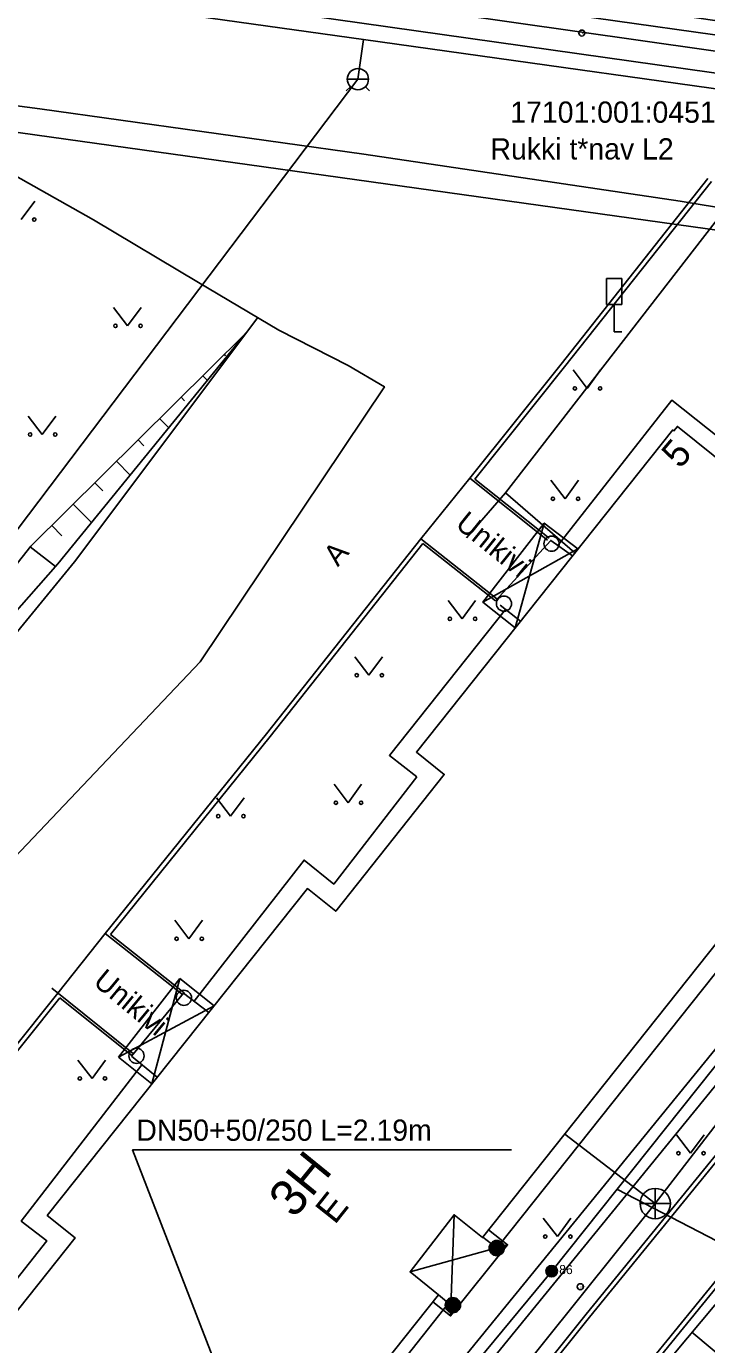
# Model space of a CAD drawing. Extents: x 640663 to 641119, y 6454502 to 6455213.
# Drawn here: x 640965.82 to 640988.23, y 6454975.63 to 6455019.05 of the extents above; entities that cross this region are included whole.
import ezdxf

# ---------------------------------------------------------------- set-up
doc = ezdxf.new("R2010")
doc.units = 0
for name, color, linetype in [('ABIJOONIS', 7, 'Continuous'), ('GTRASS', 7, 'Continuous'), ('HALJASTUS', 7, 'Continuous'), ('HOONE', 7, 'Continuous'), ('HOONEDET', 7, 'Continuous'), ('KKAEV', 7, 'Continuous'), ('KOORDPUNKT', 7, 'Continuous'), ('KTRASS', 7, 'Continuous'), ('LIIKLUS', 7, 'Continuous'), ('MOOTKORG-EH2000', 7, 'Continuous'), ('MOOTMPUNKT', 7, 'Continuous'), ('MOOTNR', 7, 'Continuous'), ('MOOTPIIR', 7, 'Continuous'), ('PIIR', 7, 'Continuous'), ('RELJEEF', 7, 'Continuous'), ('SITRASS', 7, 'Continuous'), ('TEE', 7, 'Continuous'), ('TTRASS', 7, 'Continuous'), ('VKAEV', 7, 'Continuous'), ('VTRASS', 7, 'Continuous')]:
    doc.layers.add(name, color=color, linetype=linetype)

msp = doc.modelspace()

# ---------------------------------------------------------------- linework, layer by layer
at = {"layer": 'ABIJOONIS'}
for points in [[(640981.801, 6454982.041), (640969.315, 6454982.041), (640974.32, 6454969.127)], [(641010.319, 6454974.238), (640997.833, 6454974.238), (640985.275, 6454980.746)]]:
    msp.add_lwpolyline(points, dxfattribs=at)
at = {"layer": 'GTRASS'}
for points in [[(640980.318, 6455002.2), (640981.605, 6455003.689), (640999.151, 6455026.349)], [(640981.605, 6455003.689), (640983.888, 6455001.705)]]:
    msp.add_lwpolyline(points, dxfattribs=at)
at = {"layer": 'HALJASTUS'}
for p, q in [((640965.651, 6455012.685), (640966.097, 6455013.292)), ((640968.688, 6455009.792), (640969.151, 6455009.185)), ((640969.151, 6455009.185), (640969.597, 6455009.792)), ((640983.828, 6455007.732), (640984.291, 6455007.126)), ((640984.291, 6455007.126), (640984.737, 6455007.732)), ((640965.876, 6455006.213), (640966.34, 6455005.606)), ((640966.34, 6455005.606), (640966.785, 6455006.213)), ((640983.101, 6455004.099), (640983.565, 6455003.492)), ((640983.565, 6455003.492), (640984.01, 6455004.099)), ((640979.71, 6455000.142), (640980.173, 6454999.535)), ((640980.173, 6454999.535), (640980.619, 6455000.142)), ((640976.641, 6454998.285), (640977.105, 6454997.678)), ((640977.105, 6454997.678), (640977.55, 6454998.285)), ((640975.955, 6454994.086), (640976.418, 6454993.479)), ((640976.418, 6454993.479), (640976.864, 6454994.086)), ((640972.079, 6454993.642), (640972.543, 6454993.035)), ((640972.543, 6454993.035), (640972.988, 6454993.642)), ((640970.706, 6454989.605), (640971.17, 6454988.998)), ((640971.17, 6454988.998), (640971.615, 6454989.605)), ((640967.517, 6454985.002), (640967.98, 6454984.395)), ((640967.98, 6454984.395), (640968.426, 6454985.002)), ((640987.239, 6454982.537), (640987.702, 6454981.93)), ((640987.702, 6454981.93), (640988.148, 6454982.537)), ((640982.848, 6454979.791), (640983.312, 6454979.185)), ((640983.312, 6454979.185), (640983.757, 6454979.791))]:
    msp.add_line(p, q, dxfattribs=at)
for centre in [(640966.079, 6455012.685), (640968.75, 6455009.185), (640969.579, 6455009.185), (640983.89, 6455007.126), (640984.719, 6455007.126), (640965.939, 6455005.606), (640966.767, 6455005.606), (640983.163, 6455003.492), (640983.992, 6455003.492), (640979.772, 6454999.535), (640980.601, 6454999.535), (640976.704, 6454997.678), (640977.532, 6454997.678), (640976.017, 6454993.479), (640976.846, 6454993.479), (640972.141, 6454993.035), (640972.97, 6454993.035), (640970.769, 6454988.998), (640971.598, 6454988.998), (640967.579, 6454984.395), (640968.408, 6454984.395), (640987.301, 6454981.93), (640988.13, 6454981.93), (640982.911, 6454979.185), (640983.739, 6454979.185)]:
    msp.add_circle(centre, 0.055, dxfattribs=at)
at = {"layer": 'HOONE'}
for points in [[(640963.995, 6454957.881), (640967.267, 6454962.01), (640966.331, 6454962.762), (640967.801, 6454964.612), (640968.736, 6454963.861), (640979.397, 6454977.273), (640978.461, 6454978.024), (640979.911, 6454979.904), (640980.846, 6454979.152), (640991.31, 6454992.318), (640990.594, 6454992.893), (640995.486, 6454999.048), (640995.447, 6454999.079), (640995.555, 6454999.214), (640987.267, 6455005.872), (640987.15, 6455005.725), (640987.111, 6455005.756), (640978.669, 6454995.144), (640979.586, 6454994.408), (640976.008, 6454989.902), (640975.076, 6454990.651), (640966.505, 6454979.887), (640967.423, 6454979.15), (640964.026, 6454974.872)], [(640983.991, 6455001.835), (640982.878, 6455002.688), (640980.853, 6455000.084), (640981.924, 6454999.236)], [(640970.87, 6454987.687), (640968.853, 6454985.093)], [(640970.87, 6454987.687), (640972.004, 6454986.793)], [(640968.853, 6454985.093), (640969.955, 6454984.219)], [(640979.213, 6454977.042), (640979.794, 6454976.575), (640981.674, 6454978.917), (640981.047, 6454979.405)]]:
    msp.add_lwpolyline(points, dxfattribs=at)
at = {"layer": 'HOONEDET'}
for points in [[(640983.332, 6455001.948), (640987.08, 6455006.736), (640996.487, 6454999.274), (640992.652, 6454994.591)], [(640982.878, 6455002.688), (640981.924, 6454999.236)], [(640983.991, 6455001.835), (640980.853, 6455000.084)], [(640978.684, 6454994.333), (640977.779, 6454995.037), (640981.608, 6454999.845)], [(640978.684, 6454994.333), (640975.946, 6454990.8), (640974.966, 6454991.586), (640971.344, 6454986.937)], [(640991.188, 6454992.165), (640991.665, 6454991.788), (640988.861, 6454988.291), (640981.396, 6454978.9), (640981.138, 6454978.948), (640980.858, 6454979.166)], [(640970.87, 6454987.687), (640969.955, 6454984.219)], [(640972.004, 6454986.793), (640968.853, 6454985.093)], [(640963.066, 6454976.435), (640963.908, 6454975.785), (640966.496, 6454979.044), (640965.651, 6454979.699), (640969.624, 6454984.848)], [(640979.794, 6454976.575), (640979.911, 6454979.904)], [(640981.674, 6454978.917), (640978.461, 6454978.024)], [(640979.728, 6454976.993), (640979.394, 6454977.27)], [(640979.728, 6454976.993), (640969.247, 6454963.726), (640968.972, 6454963.599), (640968.724, 6454963.845)]]:
    msp.add_lwpolyline(points, dxfattribs=at)
for centre, radius in [((640983.121, 6455002.01), 0.25), ((640981.553, 6455000.035), 0.25), ((640971.008, 6454987.051), 0.25), ((640969.447, 6454985.139), 0.25), ((640981.314, 6454978.81), 0.25), ((640981.314, 6454978.81), 0.225), ((640981.314, 6454978.81), 0.2), ((640981.314, 6454978.81), 0.175), ((640981.314, 6454978.81), 0.15), ((640981.314, 6454978.81), 0.125), ((640981.314, 6454978.81), 0.1), ((640981.314, 6454978.81), 0.075), ((640981.314, 6454978.81), 0.05), ((640981.314, 6454978.81), 0.025), ((640979.87, 6454976.929), 0.25), ((640979.87, 6454976.929), 0.225), ((640979.87, 6454976.929), 0.2), ((640979.87, 6454976.929), 0.175), ((640979.87, 6454976.929), 0.15), ((640979.87, 6454976.929), 0.125), ((640979.87, 6454976.929), 0.1), ((640979.87, 6454976.929), 0.075), ((640979.87, 6454976.929), 0.05), ((640979.87, 6454976.929), 0.025)]:
    msp.add_circle(centre, radius, dxfattribs=at)
at = {"layer": 'KKAEV'}
for p, q in [((640986.535, 6454979.774), (640986.535, 6454980.774)), ((640986.035, 6454980.274), (640987.035, 6454980.274))]:
    msp.add_line(p, q, dxfattribs=at)
msp.add_circle((640986.535, 6454980.274), 0.5, dxfattribs=at)
at = {"layer": 'KTRASS'}
for points in [[(640944.009, 6455023.802), (640996.405, 6455016.397)], [(640991.443, 6454986.636), (640986.535, 6454980.274)], [(640986.535, 6454980.274), (640983.554, 6454982.559)], [(640986.535, 6454980.274), (640979.134, 6454971.044)]]:
    msp.add_lwpolyline(points, dxfattribs=at)
at = {"layer": 'LIIKLUS'}
for points in [[(640984.935, 6455010.739), (640984.935, 6455009.889)], [(640985.435, 6455010.739), (640984.935, 6455010.739)], [(640985.435, 6455010.739), (640985.435, 6455009.889)], [(640985.435, 6455009.889), (640984.935, 6455009.889)], [(640985.185, 6455009.889), (640985.185, 6455008.989)], [(640985.435, 6455008.989), (640985.185, 6455008.989)]]:
    msp.add_lwpolyline(points, dxfattribs=at)
at = {"layer": 'MOOTMPUNKT'}
for centre in [(640984.118, 6455018.827), (640983.124, 6454978.047), (640984.067, 6454977.535)]:
    msp.add_circle(centre, 0.1, dxfattribs=at)
at = {"layer": 'MOOTPIIR'}
for points in [[(640974.884, 6454967.439), (641002.416, 6455001.197), (641010.439, 6454994.545), (641009.161, 6454993.004), (641013.836, 6454988.938), (641014.643, 6454989.866), (641010.499, 6454992.976), (641011.636, 6454994.698), (641003.235, 6455001.864), (641005.333, 6455004.668), (640999.866, 6455009.388), (641002.558, 6455015.292), (640997.294, 6455017.956), (640957.508, 6455023.776)], [(640956.364, 6455022.813), (640996.712, 6455017.067), (641001.335, 6455014.951), (640998.64, 6455009.066), (641004.156, 6455004.324), (641002.068, 6455001.98), (640975.067, 6454968.873)]]:
    msp.add_lwpolyline(points, dxfattribs=at)
at = {"layer": 'PIIR'}
for points in [[(640930.37, 6455019.67), (640952.49, 6455017.38), (640995.8, 6455011.33), (641013.46, 6455004.83), (641041.64, 6454984.3), (641048.34, 6454976.45), (641056.09, 6454999.29), (641040.36, 6454998.79), (641026.69, 6455007.73), (640996.79, 6455018.46), (640983.88, 6455020.27), (640936.11, 6455026.93), (640930.37, 6455019.67)], [(640995.8, 6455011.33), (640952.49, 6455017.38), (640909.53, 6454963.18), (640953.5, 6454921.27), (640977.93, 6454951.94), (640977.24, 6454957.34), (641013.46, 6455004.83), (640995.8, 6455011.33)]]:
    msp.add_lwpolyline(points, dxfattribs=at)
at = {"layer": 'RELJEEF'}
for points in [[(640960.54, 6454995.059), (640965.964, 6455001.933), (640973.052, 6455008.941)], [(640973.052, 6455008.941), (640966.853, 6455001.346), (640961.022, 6454994.727)], [(640972.341, 6455008.238), (640972.378, 6455008.2)], [(640971.63, 6455007.535), (640971.78, 6455007.383)], [(640970.919, 6455006.832), (640971.031, 6455006.718)], [(640970.208, 6455006.129), (640970.508, 6455005.824)], [(640969.496, 6455005.426), (640969.684, 6455005.235)], [(640968.785, 6455004.723), (640969.236, 6455004.266)], [(640968.074, 6455004.019), (640968.337, 6455003.753)], [(640967.363, 6455003.316), (640967.965, 6455002.708)], [(641010.659, 6455003.497), (641008.036, 6455000.799), (641001.27, 6454992.595), (640994.242, 6454983.789), (640986.697, 6454974.78), (640976.793, 6454962.924)], [(640966.652, 6455002.613), (640966.99, 6455002.271)], [(640965.944, 6455001.908), (640966.772, 6455001.254)], [(640989.683, 6454974.418), (640987.747, 6454976.034)]]:
    msp.add_lwpolyline(points, dxfattribs=at)
at = {"layer": 'SITRASS'}
msp.add_lwpolyline([(640898.33, 6455019.31), (640901.33, 6455023.15), (640905.95, 6455022.61), (640917.43, 6455021.26), (640930.39, 6455019.57), (640943.95, 6455018.98), (640954.62, 6455017.86), (640966.26, 6455016.33), (640976.94, 6455014.84), (640987.36, 6455013.29), (640994.447, 6455012.12)], dxfattribs=at)
at = {"layer": 'TEE'}
for points in [[(640921.376, 6455013.244), (640923.496, 6455014.845), (640927.604, 6455017.298), (640933.055, 6455019.158), (640936.972, 6455019.838), (640940.76, 6455020.018), (640944.73, 6455019.206), (640948.072, 6455018.552), (640950.523, 6455018.212), (640955.186, 6455017.457), (640960.948, 6455016.079), (640965.211, 6455014.265), (640968.03, 6455012.679), (640971.489, 6455010.618), (640974.136, 6455009.04), (640976.421, 6455007.875), (640977.611, 6455007.179), (640971.54, 6454998.115), (640964.601, 6454990.821)], [(640980.423, 6455004.169), (640983.432, 6455007.928), (640988.274, 6455014.034)], [(640980.59, 6455004.138), (640983.549, 6455007.835), (640988.392, 6455013.941)], [(640973.438, 6455009.456), (640967.408, 6455001.413), (640954.947, 6454986.205), (640949.324, 6454979.459), (640948.114, 6454977.789)], [(640968.186, 6454956.575), (640974.702, 6454964.698), (640984.258, 6454976.628), (640991.753, 6454985.826), (640998.877, 6454994.689), (641001.721, 6454998.149), (641009.271, 6455007.329)], [(640968.303, 6454956.481), (640974.819, 6454964.604), (640984.375, 6454976.534), (640991.87, 6454985.732), (640998.993, 6454994.594), (641001.837, 6454998.054), (641009.387, 6455007.234)], [(641010.228, 6455004.541), (641003.984, 6454996.833), (641000.874, 6454992.973), (640993.75, 6454984.132), (640986.34, 6454975.036), (640976.677, 6454963.019), (640974.631, 6454960.55)], [(641010.345, 6455004.447), (641004.101, 6454996.739), (641000.991, 6454992.879), (640993.867, 6454984.038), (640986.457, 6454974.942), (640976.793, 6454962.924), (640975.632, 6454961.523)], [(640978.815, 6455002.17), (640980.423, 6455004.169)], [(640982.989, 6455002.13), (640980.423, 6455004.169)], [(640983.039, 6455002.193), (640980.59, 6455004.138)], [(640968.417, 6454989.166), (640973.728, 6454995.749), (640978.815, 6455002.17)], [(640968.585, 6454989.135), (640973.845, 6454995.655), (640978.883, 6455002.014)], [(640978.815, 6455002.17), (640981.319, 6455000.195)], [(640978.883, 6455002.014), (640981.269, 6455000.132)], [(640981.269, 6455000.132), (640983.092, 6455002.117), (640983.813, 6455001.61)], [(640981.423, 6454999.989), (640982.101, 6454999.459)], [(640966.856, 6454987.204), (640968.417, 6454989.166)], [(640970.958, 6454987.16), (640968.417, 6454989.166)], [(640970.911, 6454987.299), (640968.585, 6454989.135)], [(640956.22, 6454973.954), (640962.224, 6454981.42), (640966.856, 6454987.204)], [(640956.387, 6454973.922), (640962.341, 6454981.326), (640966.923, 6454987.048)], [(640966.656, 6454987.365), (640969.343, 6454985.21)], [(640966.923, 6454987.048), (640969.292, 6454985.148)], [(640969.278, 6454985.132), (640970.996, 6454987.205), (640971.824, 6454986.566)], [(640970.911, 6454987.299), (640971.011, 6454987.221), (640970.996, 6454987.205)], [(640969.278, 6454985.132), (640970.127, 6454984.435)]]:
    msp.add_lwpolyline(points, dxfattribs=at)
at = {"layer": 'TTRASS'}
msp.add_lwpolyline([(640983.884, 6455019.415), (640995.768, 6455017.749), (640996.828, 6455017.561), (640997.744, 6455017.121), (641000.997, 6455015.561), (641001.801, 6455015.175), (641001.886, 6455014.998), (641001.51, 6455014.195), (640999.584, 6455010.077), (640999.203, 6455009.262), (640999.27, 6455009.07), (640999.998, 6455008.454), (641003.914, 6455005.137), (641004.563, 6455004.585), (641004.597, 6455004.385), (641003.993, 6455003.704), (641002.784, 6455002.34), (641002.387, 6455001.857), (641001.962, 6455001.343), (640998.186, 6454996.758), (640990.62, 6454987.45), (640983.124, 6454978.047), (640975.53, 6454968.872)], dxfattribs=at)
for radius in [0.187, 0.167, 0.147, 0.127, 0.107, 0.0866, 0.0666, 0.0465, 0.0265, 0.00639]:
    msp.add_circle((640983.124, 6454978.047), radius, dxfattribs=at)
at = {"layer": 'VKAEV'}
for p, q in [((640976.493, 6455017.063), (640976.353, 6455016.923)), ((640976.39, 6455017.31), (640977.09, 6455017.31)), ((640976.987, 6455017.063), (640977.127, 6455016.923))]:
    msp.add_line(p, q, dxfattribs=at)
msp.add_circle((640976.74, 6455017.31), 0.35, dxfattribs=at)
at = {"layer": 'VTRASS'}
for points in [[(640943.16, 6455024.03), (640944.16, 6455023.2), (640964.55, 6455020.35), (640976.92, 6455018.62), (640992.77, 6455016.4), (640996.19, 6455015.92), (641013.57, 6455009.73), (641021.25, 6455006.34), (641030.814, 6454996.434)], [(640976.92, 6455018.62), (640976.74, 6455017.31), (640943.838, 6454973.813)]]:
    msp.add_lwpolyline(points, dxfattribs=at)

# ---------------------------------------------------------------- texts
at = {"layer": 'ABIJOONIS'}
msp.add_text('DN50+50/250 L=2.19m', height=0.7, dxfattribs=at).set_placement((640969.441, 6454982.342))
at = {"layer": 'HOONE'}
for s, height, rotation, p in [('5', 0.9, 49.6988, (640987.356, 6455004.449)), ('3H', 1.2, 50.8748, (640974.645, 6454979.753)), ('E', 0.9, 51.4622, (640975.978, 6454979.554))]:
    msp.add_text(s, height=height, rotation=rotation, dxfattribs=at).set_placement(p)
at = {"layer": 'KOORDPUNKT'}
msp.add_text('86', height=0.3, dxfattribs=at).set_placement((640983.372, 6454977.951))
at = {"layer": 'MOOTKORG-EH2000'}
for s, p in [('67.59', (640984.118, 6455018.802)), ('66.57', (640983.124, 6454978.022)), ('67.26', (640984.067, 6454977.51))]:
    msp.add_text(s, height=0.05, dxfattribs=at).set_placement(p)
at = {"layer": 'MOOTNR'}
for s, p in [('4', (640984.118, 6455018.727)), ('51', (640983.124, 6454977.947)), ('50', (640984.067, 6454977.435))]:
    msp.add_text(s, height=0.05, dxfattribs=at).set_placement(p)
at = {"layer": 'PIIR'}
for s, p in [('17101:001:0451', (640981.761, 6455015.874)), ('Rukki t*nav L2', (640981.108, 6455014.664))]:
    msp.add_text(s, height=0.7, dxfattribs=at).set_placement(p)
at = {"layer": 'TEE'}
for s, rotation, p in [('Unikivi', 321.0275, (640979.915, 6455002.582)), ('A', 49.7079, (640976.079, 6455001.227)), ('Unikivi', 320.4119, (640967.981, 6454987.514))]:
    msp.add_text(s, height=0.7, rotation=rotation, dxfattribs=at).set_placement(p)

doc.saveas('drawing.dxf')
